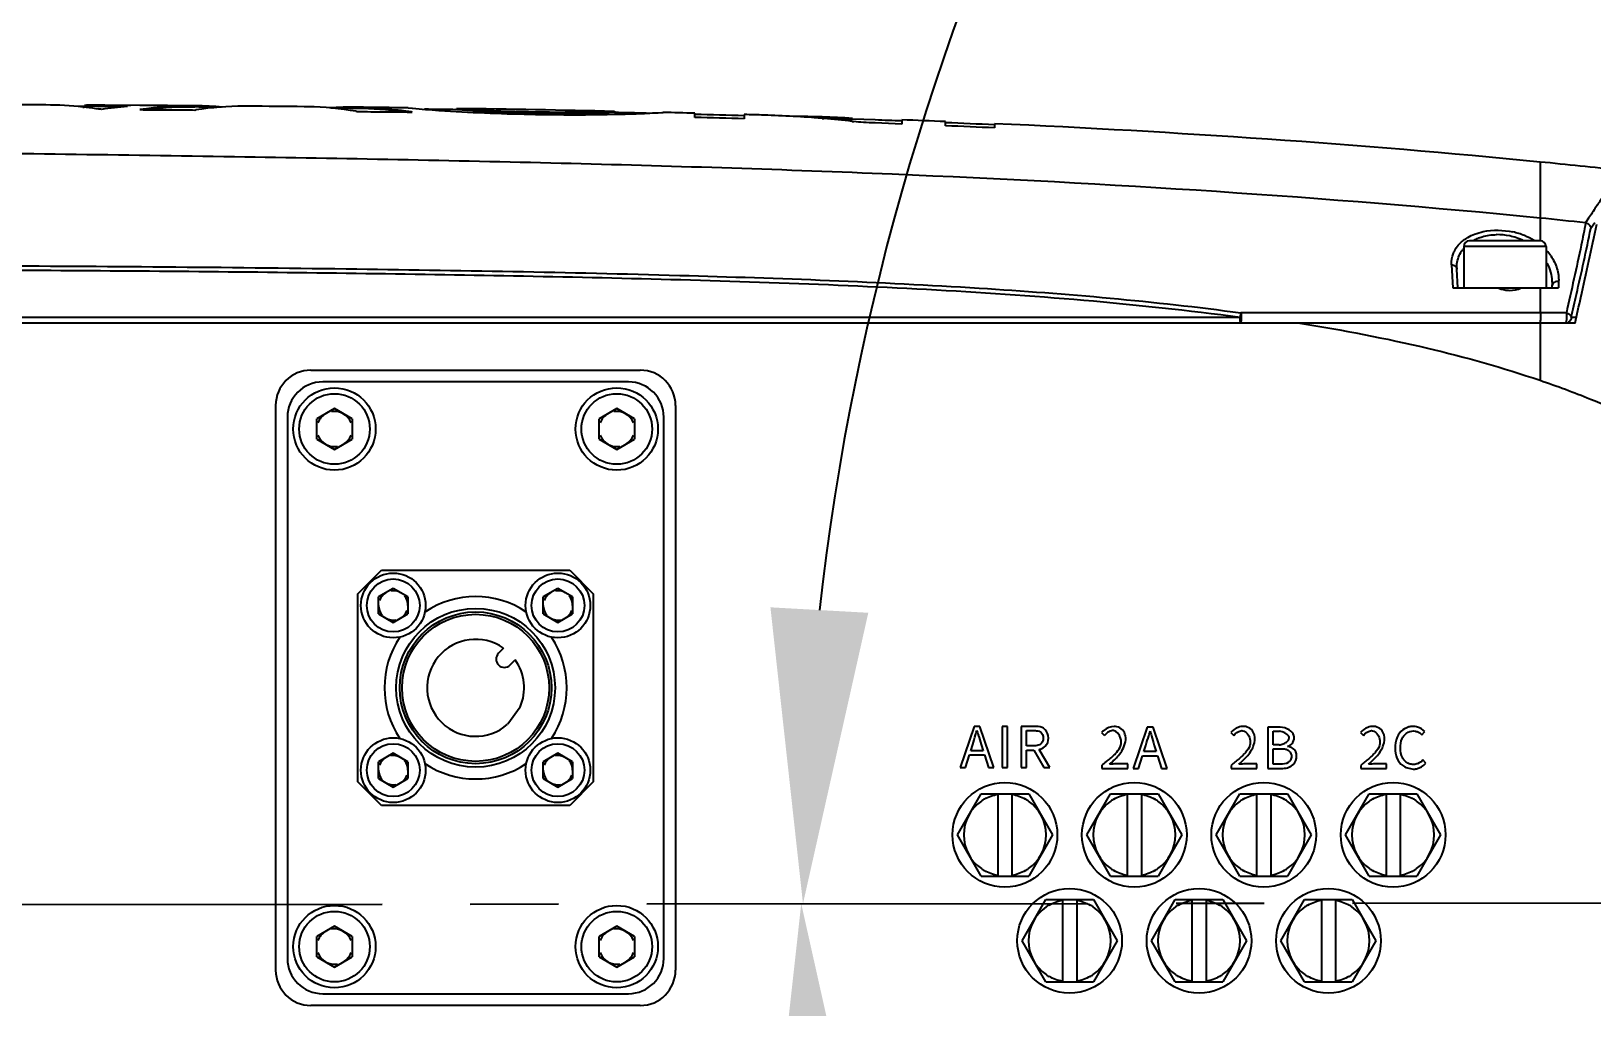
# Model space of a CAD drawing. Header units: millimetres. Extents: x 5828 to 6704, y 123 to 421.
# Drawn here: x 6565.65 to 6572.29, y 235.74 to 239.89 of the extents above; entities that cross this region are included whole.
import ezdxf

# ---------------------------------------------------------------- set-up
doc = ezdxf.new("R2010")
doc.units = ezdxf.units.MM
doc.linetypes.add('CENTER', pattern=[0.6, 0.375, -0.075, 0.075, -0.075])
for name, color, linetype in [('中心线', 7, 'Continuous'), ('外形图', 7, 'Continuous'), ('尺寸标注', 7, 'Continuous'), ('运动范围', 7, 'Continuous')]:
    doc.layers.add(name, color=color, linetype=linetype)
doc.styles.add('微软雅黑', font='msyh.ttc', dxfattribs={"height": 1.5})
doc.dimstyles.new('尺寸标注_1_20比例', dxfattribs={"dimtxt": 1.5, "dimasz": 1.25, "dimexe": 0.5, "dimexo": 0.4, "dimgap": 0.5, "dimtad": 1, "dimdec": 1, "dimlfac": 20, "dimdsep": 46, "dimtxsty": '微软雅黑', "dimcen": 0.09, "dimadec": 0, "dimazin": 0, "dimtp": 0.01, "dimtm": 0.01, "dimtfac": 1, "dimtdec": 1, "dimtofl": 0, "dimtmove": 0, "dimatfit": 3, "dimfxl": 1, "dimtolj": 1, "dimarcsym": 0})

# ---------------------------------------------------------------- blocks, each defined once
blk = doc.blocks.new('*D1116')
at = {"layer": 'Defpoints', "color": 0}
for p in [(6584.311, 246.3126), (6624.6766, 244.0809), (6580.2667, 236.2503), (6631.9232, 236.2503), (6532.269, 236.1435)]:
    blk.add_point(p, dxfattribs=at)
at = {"layer": '尺寸标注', "color": 0, "lineweight": -2}
blk.add_arc((6579.9508, 236.1946), 11.0175, 16.50404, 173.55736, dxfattribs=at)
at = {"layer": '尺寸标注', "color": 0}
for points in [[(6590.3116, 239.2767), (6590.7172, 239.3722), (6590.8009, 238.1077)], [(6568.7949, 237.4424), (6569.2109, 237.4192), (6568.9333, 236.1828)]]:
    blk.add_solid(points, dxfattribs=at)
at = {"layer": '尺寸标注', "color": 0, "insert": (6578.8726, 248.4438), "char_height": 1.5, "attachment_point": 5, "rotation": 5.0307, "style": '微软雅黑'}
blk.add_mtext('\\A1;-\\A1;170%%d', dxfattribs=at)
blk = doc.blocks.new('*D1117')
at = {"layer": 'Defpoints', "color": 0}
for p in [(6580.2667, 236.2503), (6631.9232, 236.2503), (6532.269, 236.1435), (6624.6766, 228.4196), (6574.1823, 226.4549)]:
    blk.add_point(p, dxfattribs=at)
at = {"layer": '尺寸标注', "color": 0, "lineweight": -2}
blk.add_arc((6580.5787, 236.1952), 11.6528, 186.21047, 343.85092, dxfattribs=at)
at = {"layer": '尺寸标注', "color": 0}
for points in [[(6569.2023, 234.946), (6568.7862, 234.9232), (6568.9259, 236.1828)], [(6591.9747, 232.907), (6591.5688, 233.0013), (6592.0545, 234.1718)]]:
    blk.add_solid(points, dxfattribs=at)
at = {"layer": '尺寸标注', "color": 0, "insert": (6579.6801, 225.8605), "char_height": 1.5, "attachment_point": 5, "rotation": 355.0307, "style": '微软雅黑'}
blk.add_mtext('\\A1;+\\A1;170%%d', dxfattribs=at)

msp = doc.modelspace()

# ---------------------------------------------------------------- linework, layer by layer
at = {"layer": '中心线', "linetype": 'CENTER', "ltscale": 5}
msp.add_line((6532.269, 236.1435), (6631.9232, 236.2503), dxfattribs=at)
at = {"layer": '外形图', "color": 7, "linetype": 'Continuous'}
for p, q in [((6565.9382, 239.5714), (6565.8337, 239.572)), ((6565.8726, 239.5688), (6565.8785, 239.5682)), ((6565.8726, 239.5688), (6565.8785, 239.5681)), ((6565.8795, 239.5706), (6565.8795, 239.5756)), ((6566.1142, 239.5754), (6565.9515, 239.5764)), ((6566.0304, 239.5681), (6566.0203, 239.5687)), ((6566.0304, 239.568), (6566.0203, 239.5687)), ((6566.0761, 239.5757), (6566.0615, 239.5757)), ((6566.3508, 239.5739), (6566.3483, 239.5739)), ((6566.3508, 239.5739), (6566.3483, 239.5739)), ((6566.3508, 239.5689), (6566.3484, 239.5689)), ((6566.3508, 239.5689), (6566.3484, 239.5689)), ((6566.3487, 239.5561), (6566.3523, 239.5566)), ((6566.3487, 239.5561), (6566.3523, 239.5565)), ((6567.0343, 239.5506), (6567.0382, 239.55)), ((6567.0343, 239.5505), (6567.0382, 239.55)), ((6567.0388, 239.5678), (6567.0361, 239.5678)), ((6567.0388, 239.5677), (6567.0361, 239.5678)), ((6567.0387, 239.5628), (6567.0361, 239.5628)), ((6567.0387, 239.5627), (6567.0361, 239.5628)), ((6567.255, 239.5652), (6567.2717, 239.5636)), ((6567.2551, 239.5652), (6567.255, 239.5652)), ((6567.2551, 239.5652), (6567.2551, 239.5652)), ((6567.2717, 239.5636), (6567.2733, 239.5635)), ((6567.4615, 239.5574), (6567.4615, 239.5624)), ((6567.4615, 239.5624), (6567.4616, 239.5624)), ((6567.4716, 239.5617), (6567.4615, 239.5624)), ((6567.4716, 239.5567), (6567.4615, 239.5574)), ((6567.5614, 239.5513), (6567.5614, 239.5563)), ((6567.796, 239.5438), (6567.796, 239.5488)), ((6568.033, 239.543), (6568.033, 239.548)), ((6568.1321, 239.5505), (6568.1322, 239.5504)), ((6568.1322, 239.5454), (6568.1322, 239.5504)), ((6568.3176, 239.5447), (6568.3383, 239.5458)), ((6568.3327, 239.5455), (6568.3383, 239.5458)), ((6568.3384, 239.5458), (6568.3384, 239.5458)), ((6568.4739, 239.5245), (6568.4739, 239.5424)), ((6568.6836, 239.5368), (6568.6836, 239.5189)), ((6569.0151, 239.5203), (6569.0222, 239.5197)), ((6569.0151, 239.5202), (6569.0222, 239.5197)), ((6569.1427, 239.5078), (6569.149, 239.507)), ((6569.1427, 239.5077), (6569.149, 239.507)), ((6569.1436, 239.5155), (6569.1436, 239.5205)), ((6569.2399, 239.5137), (6569.1436, 239.5171)), ((6569.3533, 239.4966), (6569.2394, 239.5009)), ((6569.3533, 239.5144), (6569.3533, 239.4966)), ((6569.5395, 239.4891), (6569.5395, 239.5069)), ((6569.7476, 239.4979), (6569.7476, 239.48)), ((6572.0667, 239.3351), (6572.0667, 239.0968)), ((6572.0667, 239.0968), (6572.0667, 239.0213)), ((6572.2728, 239.0957), (6572.2601, 239.076)), ((6572.2822, 239.0532), (6572.2987, 239.0781)), ((6572.0667, 239.0213), (6572.0667, 239.0003)), ((6571.7417, 238.9753), (6571.7417, 238.8003)), ((6572.0917, 238.9753), (6571.7417, 238.9753)), ((6572.0667, 239.0003), (6571.7667, 239.0003)), ((6572.0917, 238.9753), (6572.0917, 238.8003)), ((6571.6904, 238.8983), (6571.6959, 238.8001)), ((6571.7167, 238.8003), (6571.7125, 238.8795)), ((6572.1171, 238.8092), (6572.1167, 238.8003)), ((6572.1454, 238.8269), (6572.1441, 238.8003)), ((6571.6959, 238.8003), (6572.1441, 238.8003)), ((6572.0667, 238.8004), (6572.0667, 238.6937)), ((6557.0669, 238.6763), (6570.7922, 238.6763)), ((6572.0667, 238.6937), (6570.7948, 238.6943)), ((6572.1988, 238.6753), (6572.2207, 238.6753)), ((6572.215, 238.6503), (6557.0658, 238.6503)), ((6572.0667, 238.6503), (6572.0667, 238.4073)), ((6566.8417, 238.4503), (6568.2417, 238.4503)), ((6568.1917, 238.4003), (6566.8917, 238.4003)), ((6566.6917, 238.3003), (6566.6917, 235.9003)), ((6566.9417, 238.2869), (6566.8667, 238.2436)), ((6567.0167, 238.2436), (6566.9417, 238.2869)), ((6568.1417, 238.2869), (6568.0667, 238.2436)), ((6568.2167, 238.2436), (6568.1417, 238.2869)), ((6568.3917, 238.3003), (6568.3917, 235.9003)), ((6566.7417, 238.2503), (6566.7417, 235.9503)), ((6566.8667, 238.157), (6566.8667, 238.2436)), ((6567.0167, 238.2436), (6567.0167, 238.157)), ((6568.0667, 238.157), (6568.0667, 238.2436)), ((6568.2167, 238.2436), (6568.2167, 238.157)), ((6568.3417, 235.9503), (6568.3417, 238.2503)), ((6566.8667, 238.157), (6566.9417, 238.1137)), ((6566.9417, 238.1137), (6567.0167, 238.157)), ((6568.0667, 238.157), (6568.1417, 238.1137)), ((6568.1417, 238.1137), (6568.2167, 238.157)), ((6567.0417, 237.5003), (6567.1417, 237.6003)), ((6567.1417, 237.6003), (6567.9417, 237.6003)), ((6567.9417, 237.6003), (6568.0417, 237.5003)), ((6567.0417, 236.7003), (6567.0417, 237.5003)), ((6567.1917, 237.5224), (6567.1292, 237.4864)), ((6567.1292, 237.4142), (6567.1292, 237.4864)), ((6567.2542, 237.4864), (6567.1917, 237.5224)), ((6567.2542, 237.4864), (6567.2542, 237.4142)), ((6567.8917, 237.5224), (6567.8292, 237.4864)), ((6567.8292, 237.4142), (6567.8292, 237.4864)), ((6567.9542, 237.4864), (6567.8917, 237.5224)), ((6567.9542, 237.4864), (6567.9542, 237.4142)), ((6568.0417, 237.5003), (6568.0417, 236.7003)), ((6567.1292, 237.4142), (6567.1917, 237.3781)), ((6567.1917, 237.3781), (6567.2542, 237.4142)), ((6567.8292, 237.4142), (6567.8917, 237.3781)), ((6567.8917, 237.3781), (6567.9542, 237.4142)), ((6567.6607, 237.2687), (6567.6389, 237.247)), ((6567.6884, 237.1975), (6567.7101, 237.2192)), ((6567.731, 237.0185), (6567.678, 236.9455)), ((6569.6608, 236.9365), (6569.6013, 236.7615)), ((6569.6854, 236.9365), (6569.6608, 236.9365)), ((6569.7448, 236.7615), (6569.6854, 236.9365)), ((6569.7801, 236.9365), (6569.7801, 236.7615)), ((6569.8023, 236.9365), (6569.7801, 236.9365)), ((6569.8023, 236.7615), (6569.8023, 236.9365)), ((6569.8608, 236.9365), (6569.8608, 236.7615)), ((6569.9157, 236.9365), (6569.8608, 236.9365)), ((6569.883, 236.8537), (6569.883, 236.9186)), ((6569.883, 236.9186), (6569.9123, 236.9186)), ((6570.2028, 236.9105), (6570.2154, 236.8981)), ((6570.2229, 236.9058), (6570.2154, 236.8981)), ((6570.3966, 236.9329), (6570.3371, 236.7579)), ((6570.4212, 236.9329), (6570.3966, 236.9329)), ((6570.4806, 236.7579), (6570.4212, 236.9329)), ((6570.7518, 236.9105), (6570.7645, 236.8981)), ((6570.9093, 236.9329), (6570.9093, 236.7579)), ((6570.9614, 236.9329), (6570.9093, 236.9329)), ((6570.9315, 236.8584), (6570.9315, 236.9155)), ((6570.9315, 236.9155), (6570.9585, 236.9155)), ((6571.303, 236.9105), (6571.3156, 236.8981)), ((6571.5641, 236.9002), (6571.5761, 236.9146)), ((6567.1917, 236.8224), (6567.1292, 236.7864)), ((6567.2542, 236.7864), (6567.1917, 236.8224)), ((6567.8917, 236.8224), (6567.8292, 236.7864)), ((6567.9542, 236.7864), (6567.8917, 236.8224)), ((6569.6462, 236.8327), (6569.6548, 236.8594)), ((6569.6992, 236.8327), (6569.6462, 236.8327)), ((6569.6909, 236.8594), (6569.6992, 236.8327)), ((6569.9123, 236.8537), (6569.883, 236.8537)), ((6569.883, 236.7615), (6569.883, 236.8358)), ((6569.883, 236.8358), (6569.9145, 236.8358)), ((6569.9145, 236.8358), (6569.957, 236.7615)), ((6569.982, 236.7615), (6569.9372, 236.8382)), ((6570.382, 236.8291), (6570.3906, 236.8558)), ((6570.435, 236.8291), (6570.382, 236.8291)), ((6570.4267, 236.8558), (6570.435, 236.8291)), ((6570.9576, 236.8584), (6570.9315, 236.8584)), ((6570.9315, 236.7756), (6570.9315, 236.8415)), ((6570.9315, 236.8415), (6570.9621, 236.8415)), ((6567.1292, 236.7142), (6567.1292, 236.7864)), ((6567.2542, 236.7864), (6567.2542, 236.7142)), ((6567.8292, 236.7142), (6567.8292, 236.7864)), ((6567.9542, 236.7864), (6567.9542, 236.7142)), ((6569.6013, 236.7615), (6569.6238, 236.7615)), ((6569.6238, 236.7615), (6569.6407, 236.815)), ((6569.6407, 236.815), (6569.7047, 236.815)), ((6569.7047, 236.815), (6569.7214, 236.7615)), ((6569.7214, 236.7615), (6569.7448, 236.7615)), ((6569.7801, 236.7615), (6569.8023, 236.7615)), ((6569.8608, 236.7615), (6569.883, 236.7615)), ((6569.957, 236.7615), (6569.982, 236.7615)), ((6570.2037, 236.7708), (6570.2037, 236.7579)), ((6570.2037, 236.7579), (6570.3138, 236.7579)), ((6570.3138, 236.7768), (6570.2653, 236.7768)), ((6570.3138, 236.7579), (6570.3138, 236.7768)), ((6570.3371, 236.7579), (6570.3596, 236.7579)), ((6570.3596, 236.7579), (6570.3765, 236.8114)), ((6570.3765, 236.8114), (6570.4405, 236.8114)), ((6570.4405, 236.8114), (6570.4572, 236.7579)), ((6570.4572, 236.7579), (6570.4806, 236.7579)), ((6570.7528, 236.7708), (6570.7528, 236.7579)), ((6570.7528, 236.7579), (6570.8628, 236.7579)), ((6570.8628, 236.7768), (6570.8144, 236.7768)), ((6570.8628, 236.7579), (6570.8628, 236.7768)), ((6570.9093, 236.7579), (6570.9652, 236.7579)), ((6570.9621, 236.7756), (6570.9315, 236.7756)), ((6571.3039, 236.7708), (6571.3039, 236.7579)), ((6571.3039, 236.7579), (6571.414, 236.7579)), ((6571.414, 236.7768), (6571.3655, 236.7768)), ((6571.414, 236.7579), (6571.414, 236.7768)), ((6571.4966, 236.7615), (6571.5266, 236.7548)), ((6571.5804, 236.7799), (6571.5682, 236.7937)), ((6567.1417, 236.6003), (6567.0417, 236.7003)), ((6567.1292, 236.7142), (6567.1917, 236.6781)), ((6567.1917, 236.6781), (6567.2542, 236.7142)), ((6567.8292, 236.7142), (6567.8917, 236.6781)), ((6567.8917, 236.6781), (6567.9542, 236.7142)), ((6568.0417, 236.7003), (6567.9417, 236.6003)), ((6569.5896, 236.4753), (6569.6906, 236.6503)), ((6569.6906, 236.6503), (6569.8927, 236.6503)), ((6569.7617, 236.6477), (6569.7617, 236.3029)), ((6569.8217, 236.649), (6569.8217, 236.3016)), ((6569.8927, 236.6503), (6569.9937, 236.4753)), ((6570.1396, 236.4753), (6570.2406, 236.6503)), ((6570.2406, 236.6503), (6570.4427, 236.6503)), ((6570.3117, 236.6477), (6570.3117, 236.3029)), ((6570.3717, 236.649), (6570.3717, 236.3016)), ((6570.4427, 236.6503), (6570.5437, 236.4753)), ((6570.6896, 236.4753), (6570.7906, 236.6503)), ((6570.7906, 236.6503), (6570.9927, 236.6503)), ((6570.8617, 236.6477), (6570.8617, 236.3029)), ((6570.9217, 236.649), (6570.9217, 236.3016)), ((6570.9927, 236.6503), (6571.0937, 236.4753)), ((6571.2396, 236.4753), (6571.3406, 236.6503)), ((6571.3406, 236.6503), (6571.5427, 236.6503)), ((6571.4117, 236.6477), (6571.4117, 236.3029)), ((6571.4717, 236.649), (6571.4717, 236.3016)), ((6571.5427, 236.6503), (6571.6437, 236.4753)), ((6567.9417, 236.6003), (6567.1417, 236.6003)), ((6569.6906, 236.3003), (6569.5896, 236.4753)), ((6569.9937, 236.4753), (6569.8927, 236.3003)), ((6570.2406, 236.3003), (6570.1396, 236.4753)), ((6570.5437, 236.4753), (6570.4427, 236.3003)), ((6570.7906, 236.3003), (6570.6896, 236.4753)), ((6571.0937, 236.4753), (6570.9927, 236.3003)), ((6571.3406, 236.3003), (6571.2396, 236.4753)), ((6571.6437, 236.4753), (6571.5427, 236.3003)), ((6569.6906, 236.3003), (6569.8927, 236.3003)), ((6570.2406, 236.3003), (6570.4427, 236.3003)), ((6570.7906, 236.3003), (6570.9927, 236.3003)), ((6571.3406, 236.3003), (6571.5427, 236.3003)), ((6569.8646, 236.0253), (6569.9656, 236.2003)), ((6569.9656, 236.2003), (6570.1677, 236.2003)), ((6570.0367, 236.1977), (6570.0367, 235.8529)), ((6570.0967, 236.199), (6570.0967, 235.8516)), ((6570.1677, 236.2003), (6570.2687, 236.0253)), ((6570.4146, 236.0253), (6570.5156, 236.2003)), ((6570.5156, 236.2003), (6570.7177, 236.2003)), ((6570.5867, 236.1977), (6570.5867, 235.8529)), ((6570.6467, 236.199), (6570.6467, 235.8516)), ((6570.7177, 236.2003), (6570.8187, 236.0253)), ((6570.9646, 236.0253), (6571.0656, 236.2003)), ((6571.0656, 236.2003), (6571.2677, 236.2003)), ((6571.1367, 236.1977), (6571.1367, 235.8529)), ((6571.1967, 236.199), (6571.1967, 235.8516)), ((6571.2677, 236.2003), (6571.3687, 236.0253)), ((6566.9417, 236.0869), (6566.8667, 236.0436)), ((6566.8667, 235.957), (6566.8667, 236.0436)), ((6567.0167, 236.0436), (6566.9417, 236.0869)), ((6567.0167, 236.0436), (6567.0167, 235.957)), ((6568.1417, 236.0869), (6568.0667, 236.0436)), ((6568.0667, 235.957), (6568.0667, 236.0436)), ((6568.2167, 236.0436), (6568.1417, 236.0869)), ((6568.2167, 236.0436), (6568.2167, 235.957)), ((6569.9656, 235.8503), (6569.8646, 236.0253)), ((6570.2687, 236.0253), (6570.1677, 235.8503)), ((6570.5156, 235.8503), (6570.4146, 236.0253)), ((6570.8187, 236.0253), (6570.7177, 235.8503)), ((6571.0656, 235.8503), (6570.9646, 236.0253)), ((6571.3687, 236.0253), (6571.2677, 235.8503)), ((6566.8667, 235.957), (6566.9417, 235.9137)), ((6566.9417, 235.9137), (6567.0167, 235.957)), ((6568.0667, 235.957), (6568.1417, 235.9137)), ((6568.1417, 235.9137), (6568.2167, 235.957)), ((6569.9656, 235.8503), (6570.1677, 235.8503)), ((6570.5156, 235.8503), (6570.7177, 235.8503)), ((6571.0656, 235.8503), (6571.2677, 235.8503)), ((6566.8917, 235.8003), (6568.1917, 235.8003)), ((6568.2417, 235.7503), (6566.8417, 235.7503))]:
    msp.add_line(p, q, dxfattribs=at)
for centre, radius in [((6566.9417, 238.2003), 0.175), ((6566.9417, 238.2003), 0.15), ((6568.1417, 238.2003), 0.175), ((6568.1417, 238.2003), 0.15), ((6567.1917, 237.4503), 0.1375), ((6567.1917, 237.4503), 0.1125), ((6567.8917, 237.4503), 0.1375), ((6567.8917, 237.4503), 0.1125), ((6567.5417, 237.1003), 0.3375), ((6567.5417, 237.1003), 0.3225), ((6567.5417, 237.1003), 0.3125), ((6567.1917, 236.7503), 0.1375), ((6567.8917, 236.7503), 0.1375), ((6567.1917, 236.7503), 0.1125), ((6567.8917, 236.7503), 0.1125), ((6569.7917, 236.4753), 0.2225), ((6570.3417, 236.4753), 0.2225), ((6570.8917, 236.4753), 0.2225), ((6571.4417, 236.4753), 0.2225), ((6570.0667, 236.0253), 0.2225), ((6570.6167, 236.0253), 0.2225), ((6571.1667, 236.0253), 0.2225), ((6566.9417, 236.0003), 0.175), ((6568.1417, 236.0003), 0.175), ((6566.9417, 236.0003), 0.15), ((6568.1417, 236.0003), 0.15)]:
    msp.add_circle(centre, radius, dxfattribs=at)
for centre, radius, start, end in [((6565.7076, 238.007), 1.5705, 83.96854, 89.73862), ((6565.7051, 237.9837), 1.5939, 81.64575, 83.75704), ((6565.7034, 237.9718), 1.606, 81.11766, 81.64753), ((6565.9303, 238.0976), 1.4789, 89.16938, 89.69603), ((6565.9303, 238.0935), 1.4779, 89.17275, 89.69603), ((6566.1801, 237.988), 1.5871, 94.2874, 98.28378), ((6565.9303, 238.0925), 1.4789, 88.10313, 89.17265), ((6565.9301, 238.0914), 1.4851, 84.92743, 89.16528), ((6565.9302, 238.0893), 1.4821, 86.51251, 88.10275), ((6566.3405, 237.998), 1.576, 89.71363, 98.25918), ((6566.3402, 237.9986), 1.5703, 89.7004, 96.85399), ((6566.3398, 238.0086), 1.5653, 85.36297, 89.59721), ((6566.5636, 238.1382), 1.4341, 90.26998, 98.47152), ((6566.5629, 238.1539), 1.4183, 89.53568, 90.24504), ((6566.799, 238.1539), 1.4162, 88.73116, 89.45426), ((6566.7978, 238.1334), 1.4369, 80.52605, 88.70088), ((6567.0189, 238.0115), 1.5565, 89.36879, 93.62368), ((6565.5539, 105.9634), 133.6077, 89.364372, 89.411603), ((6567.0183, 237.996), 1.5669, 82.19274, 89.2542), ((6567.018, 237.9968), 1.5711, 81.39818, 89.24112), ((6567.0141, 237.9689), 1.5994, 80.69436, 81.40935), ((6567.8459, 246.096), 6.5575, 264.99049, 265.96869), ((6566.1511, 147.8668), 91.7, 89.181193, 89.26702), ((6566.1511, 147.8671), 91.6998, 89.181124, 89.267021), ((6567.9585, 247.586), 8.0518, 265.91501, 266.0975), ((6567.916, 247.4491), 7.9123, 266.33734, 269.13169), ((6566.065, 142.4293), 97.1431, 88.780765, 89.176297), ((6567.9073, 246.6829), 7.135, 267.2213, 269.10649), ((6567.9086, 246.7053), 7.1623, 267.22159, 269.09959), ((6567.9388, 246.5128), 6.9654, 268.82591, 270.77535), ((6567.9401, 246.5341), 6.9918, 268.81918, 270.76127), ((6567.9907, 245.8593), 6.3231, 271.2793, 272.1177), ((6566.1511, 147.8668), 91.7, 88.677395, 88.762124), ((6566.1511, 147.8671), 91.6998, 88.676923, 88.76216), ((6567.9958, 245.687), 6.1507, 272.12966, 272.99915), ((6566.6562, 168.3687), 71.1919, 88.368144, 88.536918), ((6566.5607, 164.8692), 74.6798, 88.371068, 88.531959), ((6568.6323, 234.9634), 4.5729, 85.19836, 88.30228), ((6568.8627, 234.9407), 4.5883, 88.09577, 89.62119), ((6566.6562, 168.3687), 71.1919, 88.101125, 88.129327), ((6568.8626, 234.9383), 4.5908, 86.49038, 88.09532), ((6568.8627, 234.936), 4.588, 86.48923, 88.09513), ((6568.6313, 234.9514), 4.585, 83.5959, 85.10974), ((6567.0651, 180.219), 59.3395, 87.610168, 87.790109), ((6567.1771, 182.8976), 56.6537, 87.39943, 87.61014), ((6567.1772, 182.8999), 56.6385, 87.39889, 87.60965), ((6568.631, 204.5349), 34.9694, 83.80103, 84.36176), ((6571.017, 228.407), 10.7412, 83.35429, 84.39182), ((6571.8703, 238.8463), 0.178, 112.60174, 119.96782), ((6571.885, 238.7784), 0.2481, 77.69159, 90.72763), ((6571.8844, 238.7752), 0.2514, 71.01741, 77.72164), ((6571.8843, 238.7406), 0.3046, 67.69652, 77.33772), ((6571.8853, 238.7778), 0.2486, 63.52785, 71.02704), ((6571.892, 238.7594), 0.2842, 58.33929, 67.69076), ((6571.8418, 238.8835), 0.1308, 140.31498, 143.28173), ((6571.7667, 238.9753), 0.025, 90, 180), ((6572.0667, 238.9753), 0.025, 0, 90), ((6571.9329, 238.8103), 0.2186, 35.01869, 42.48576), ((6572.1321, 238.8084), 0.015, 168.87252, 176.97469), ((6572.0795, 238.6753), 0.1006, 354.79834, 5.52295), ((6566.8417, 238.3003), 0.15, 90, 180), ((6568.2417, 238.3003), 0.15, 0, 90), ((6566.8917, 238.2503), 0.15, 90, 180), ((6568.1917, 238.2503), 0.15, 0, 90), ((6566.9417, 238.2003), 0.075, 120, 160.00237), ((6566.9417, 238.2003), 0.075, 19.99763, 100.00237), ((6568.1417, 238.2003), 0.075, 120, 160.00237), ((6568.1417, 238.2003), 0.075, 19.99763, 100.00237), ((6566.9417, 238.2003), 0.075, 199.99763, 280.00237), ((6566.9417, 238.2003), 0.075, 300, 340.00237), ((6568.1417, 238.2003), 0.075, 199.99763, 280.00237), ((6568.1417, 238.2003), 0.075, 300, 340.00237), ((6567.1917, 237.4503), 0.0625, 120, 160.00237), ((6567.1917, 237.4503), 0.0625, 60, 100.00237), ((6567.1917, 237.4503), 0.0625, 0, 40.00237), ((6567.5417, 237.1003), 0.3875, 56.23847, 123.76319), ((6567.8917, 237.4503), 0.0625, 120, 160.00237), ((6567.8917, 237.4503), 0.0625, 60, 100.00237), ((6567.8917, 237.4503), 0.0625, 0, 40.00237), ((6567.1917, 237.4503), 0.0625, 180, 220.00237), ((6567.1917, 237.4503), 0.0625, 300, 340.00237), ((6567.8917, 237.4503), 0.0625, 180, 220.00237), ((6567.8917, 237.4503), 0.0625, 300, 340.00237), ((6567.1917, 237.4503), 0.0625, 240, 280.00237), ((6567.8917, 237.4503), 0.0625, 240, 280.00237), ((6567.5417, 237.1003), 0.3875, 146.23618, 213.76125), ((6567.5417, 237.1003), 0.2062, 54.7702, 311.35825), ((6567.5417, 237.1003), 0.3875, 326.24013, 33.76125), ((6567.6637, 237.2222), 0.035, 135, 315), ((6567.5417, 237.1003), 0.2062, 336.64174, 35.2298), ((6568.6434, 237.1945), 1.0652, 343.96283, 345.08561), ((6572.8985, 237.8284), 3.3511, 195.72088, 196.08814), ((6570.2638, 236.854), 0.0831, 128.94219, 137.21772), ((6569.383, 237.1898), 1.0612, 343.96605, 345.09304), ((6573.5937, 237.8129), 3.3089, 195.71306, 196.08503), ((6569.923, 236.8969), 0.0604, 283.54896, 295.66098), ((6570.9852, 236.7967), 0.0554, 69.82692, 81.9643), ((6567.1917, 236.7503), 0.0625, 120, 160.00237), ((6567.1917, 236.7503), 0.0625, 60, 100.00237), ((6567.1917, 236.7503), 0.0625, 0, 40.00237), ((6567.5417, 237.1003), 0.3875, 236.23851, 303.76144), ((6567.8917, 236.7503), 0.0625, 120, 160.00237), ((6567.8917, 236.7503), 0.0625, 60, 100.00237), ((6567.8917, 236.7503), 0.0625, 0, 40.00237), ((6567.1917, 236.7503), 0.0625, 180, 220.00237), ((6567.1917, 236.7503), 0.0625, 240, 280.00237), ((6567.1917, 236.7503), 0.0625, 300, 340.00237), ((6567.8917, 236.7503), 0.0625, 180, 220.00237), ((6567.8917, 236.7503), 0.0625, 240, 280.00237), ((6567.8917, 236.7503), 0.0625, 300, 340.00237), ((6569.7917, 236.4753), 0.175, 124.86379, 235.13621), ((6569.7918, 236.475), 0.1753, 119.90313, 124.86685), ((6569.7915, 236.475), 0.1753, 55.13315, 60.09687), ((6569.7917, 236.4753), 0.175, 304.86379, 55.13621), ((6570.3417, 236.4753), 0.175, 124.86379, 235.13621), ((6570.3418, 236.475), 0.1753, 119.90313, 124.86685), ((6570.3415, 236.475), 0.1753, 55.13315, 60.09687), ((6570.3417, 236.4753), 0.175, 304.86379, 55.13621), ((6570.8917, 236.4753), 0.175, 124.86379, 235.13621), ((6570.8918, 236.475), 0.1753, 119.90313, 124.86685), ((6570.8915, 236.475), 0.1753, 55.13315, 60.09687), ((6570.8917, 236.4753), 0.175, 304.86379, 55.13621), ((6571.4417, 236.4753), 0.175, 124.86379, 235.13621), ((6571.4418, 236.475), 0.1753, 119.90313, 124.86685), ((6571.4415, 236.475), 0.1753, 55.13315, 60.09687), ((6571.4417, 236.4753), 0.175, 304.86379, 55.13621), ((6569.7918, 236.4755), 0.1753, 235.13316, 240.09687), ((6569.7915, 236.4755), 0.1753, 299.90258, 304.86769), ((6570.3418, 236.4755), 0.1753, 235.13316, 240.09687), ((6570.3415, 236.4755), 0.1753, 299.90258, 304.86769), ((6570.8918, 236.4755), 0.1753, 235.13316, 240.09687), ((6570.8915, 236.4755), 0.1753, 299.90258, 304.86769), ((6571.4418, 236.4755), 0.1753, 235.13316, 240.09687), ((6571.4415, 236.4755), 0.1753, 299.90258, 304.86769), ((6570.0667, 236.0253), 0.175, 124.86379, 235.13621), ((6570.0668, 236.025), 0.1753, 119.90313, 124.86685), ((6570.0665, 236.025), 0.1753, 55.13315, 60.09687), ((6570.0667, 236.0253), 0.175, 304.86379, 55.13621), ((6570.6167, 236.0253), 0.175, 124.86379, 235.13621), ((6570.6168, 236.025), 0.1753, 119.90313, 124.86685), ((6570.6165, 236.025), 0.1753, 55.13315, 60.09687), ((6570.6167, 236.0253), 0.175, 304.86379, 55.13621), ((6571.1667, 236.0253), 0.175, 124.86379, 235.13621), ((6571.1668, 236.025), 0.1753, 119.90313, 124.86685), ((6571.1665, 236.025), 0.1753, 55.13315, 60.09687), ((6571.1667, 236.0253), 0.175, 304.86379, 55.13621), ((6566.9417, 236.0003), 0.075, 120, 160.00237), ((6566.9417, 236.0003), 0.075, 19.99763, 100.00237), ((6568.1417, 236.0003), 0.075, 120, 160.00237), ((6568.1417, 236.0003), 0.075, 19.99763, 100.00237), ((6566.9417, 236.0003), 0.075, 199.99763, 280.00237), ((6566.9417, 236.0003), 0.075, 300, 340.00237), ((6568.1417, 236.0003), 0.075, 199.99763, 280.00237), ((6568.1417, 236.0003), 0.075, 300, 340.00237), ((6566.8417, 235.9003), 0.15, 180, 270), ((6566.8917, 235.9503), 0.15, 180, 270), ((6568.1917, 235.9503), 0.15, 270, 0), ((6568.2417, 235.9003), 0.15, 270, 0), ((6570.0668, 236.0255), 0.1753, 235.13316, 240.09687), ((6570.0665, 236.0255), 0.1753, 299.90258, 304.86769), ((6570.6168, 236.0255), 0.1753, 235.13316, 240.09687), ((6570.6165, 236.0255), 0.1753, 299.90258, 304.86769), ((6571.1668, 236.0255), 0.1753, 235.13316, 240.09687), ((6571.1665, 236.0255), 0.1753, 299.90258, 304.86769)]:
    msp.add_arc(centre, radius, start, end, dxfattribs=at)
for points in [[(6565.7147, 239.5775), (6565.6068, 239.578), (6565.4988, 239.5784), (6565.3909, 239.5787)], [(6565.899, 239.5763), (6565.8925, 239.5762), (6565.886, 239.5758), (6565.8795, 239.5756)], [(6565.9186, 239.5763), (6565.9121, 239.5762), (6565.9055, 239.5764), (6565.899, 239.5763)], [(6565.9382, 239.5764), (6565.9316, 239.5765), (6565.9251, 239.5763), (6565.9186, 239.5763)], [(6566.3508, 239.5739), (6566.2719, 239.5745), (6566.193, 239.575), (6566.1142, 239.5754)], [(6566.4609, 239.5681), (6566.4242, 239.5684), (6566.3875, 239.5686), (6566.3508, 239.5689)], [(6566.8125, 239.5701), (6566.7331, 239.5709), (6566.6538, 239.5716), (6566.5744, 239.5722)], [(6567.2551, 239.5652), (6567.1828, 239.5661), (6567.1106, 239.567), (6567.0384, 239.5678)], [(6568.4739, 239.5424), (6568.4288, 239.5436), (6568.3836, 239.5447), (6568.3384, 239.5458)], [(6568.7678, 239.5343), (6568.7397, 239.5351), (6568.7117, 239.536), (6568.6836, 239.5368)], [(6569.3533, 239.5094), (6569.3155, 239.5109), (6569.2777, 239.5123), (6569.2399, 239.5137)], [(6572.0667, 239.3351), (6571.2955, 239.4113), (6570.5218, 239.4627), (6569.7476, 239.4979)], [(6571.7228, 238.9376), (6571.7266, 238.9461), (6571.7314, 238.9542), (6571.737, 238.9617)], [(6571.7125, 238.8795), (6571.7115, 238.8991), (6571.7149, 238.9196), (6571.7228, 238.9376)], [(6571.8864, 238.8003), (6571.8961, 238.7963), (6571.9063, 238.7933), (6571.9167, 238.7916)], [(6570.7922, 238.6669), (6570.7923, 238.67), (6570.7922, 238.6732), (6570.7922, 238.6763)], [(6572.1783, 238.6936), (6572.1411, 238.6938), (6572.1039, 238.6937), (6572.0667, 238.6938)], [(6572.1988, 238.6753), (6572.1988, 238.6708), (6572.1976, 238.6662), (6572.1953, 238.6624)], [(6572.1953, 238.6624), (6572.1926, 238.6578), (6572.1881, 238.6539), (6572.1831, 238.6519)], [(6569.6548, 236.8594), (6569.6591, 236.873), (6569.6632, 236.8866), (6569.6671, 236.9003)], [(6569.6786, 236.8997), (6569.6825, 236.8862), (6569.6865, 236.8728), (6569.6909, 236.8594)], [(6569.9123, 236.9186), (6569.9185, 236.9186), (6569.9251, 236.9186), (6569.9312, 236.9174)], [(6569.9502, 236.9313), (6569.9398, 236.9359), (6569.9272, 236.9365), (6569.9157, 236.9365)], [(6570.2564, 236.9362), (6570.2403, 236.936), (6570.2242, 236.9289), (6570.2115, 236.9187)], [(6570.2453, 236.9179), (6570.2374, 236.9164), (6570.2295, 236.9116), (6570.2229, 236.9058)], [(6570.3906, 236.8558), (6570.3949, 236.8694), (6570.399, 236.883), (6570.4029, 236.8967)], [(6570.4144, 236.8961), (6570.4183, 236.8826), (6570.4223, 236.8692), (6570.4267, 236.8558)], [(6570.7645, 236.8981), (6570.7717, 236.9068), (6570.7831, 236.9158), (6570.7942, 236.918)], [(6570.9979, 236.8942), (6570.9918, 236.9056), (6570.9724, 236.9155), (6570.9585, 236.9155)], [(6570.9994, 236.9213), (6570.9877, 236.9288), (6570.9746, 236.9329), (6570.9614, 236.9329)], [(6571.3156, 236.8981), (6571.3229, 236.9068), (6571.3343, 236.9158), (6571.3454, 236.918)], [(6571.5434, 236.9141), (6571.5513, 236.9112), (6571.5585, 236.9063), (6571.5641, 236.9002)], [(6569.9231, 236.8542), (6569.9195, 236.8538), (6569.9158, 236.8537), (6569.9123, 236.8537)], [(6570.8136, 236.8242), (6570.8097, 236.8198), (6570.8056, 236.8156), (6570.8013, 236.8116)], [(6570.9576, 236.8584), (6570.9628, 236.8584), (6570.9689, 236.8598), (6570.9747, 236.8621)], [(6570.9621, 236.8415), (6570.9679, 236.8415), (6570.9741, 236.8415), (6570.98, 236.8406)], [(6570.9747, 236.8621), (6570.9797, 236.8641), (6570.9845, 236.8668), (6570.9886, 236.8698)], [(6570.98, 236.8406), (6570.9854, 236.8399), (6570.9906, 236.8384), (6570.9951, 236.8354)], [(6570.9929, 236.8515), (6570.9954, 236.852), (6570.9978, 236.8528), (6571.0001, 236.854)], [(6570.9951, 236.8354), (6570.9996, 236.8325), (6571.0035, 236.8282), (6571.0062, 236.8233)], [(6571.3648, 236.8242), (6571.3609, 236.8198), (6571.3568, 236.8156), (6571.3525, 236.8116)], [(6570.2037, 236.7708), (6570.21, 236.7763), (6570.2164, 236.7815), (6570.2229, 236.7867)], [(6570.2367, 236.7751), (6570.2434, 236.7815), (6570.2502, 236.7878), (6570.2569, 236.7943)], [(6570.2653, 236.7768), (6570.2557, 236.7768), (6570.2462, 236.7759), (6570.2367, 236.7751)], [(6570.2569, 236.7943), (6570.2629, 236.8002), (6570.2688, 236.8063), (6570.2743, 236.8127)], [(6570.7706, 236.7856), (6570.7646, 236.7808), (6570.7586, 236.7759), (6570.7528, 236.7708)], [(6570.7869, 236.7989), (6570.7815, 236.7944), (6570.776, 236.79), (6570.7706, 236.7856)], [(6570.7857, 236.7751), (6570.793, 236.782), (6570.8004, 236.7888), (6570.8075, 236.7959)], [(6570.8144, 236.7768), (6570.8048, 236.7768), (6570.7952, 236.7759), (6570.7857, 236.7751)], [(6570.8013, 236.8116), (6570.7966, 236.8072), (6570.7918, 236.803), (6570.7869, 236.7989)], [(6570.8075, 236.7959), (6570.8131, 236.8014), (6570.8185, 236.807), (6570.8235, 236.813)], [(6570.9652, 236.7579), (6570.9701, 236.7579), (6570.9751, 236.7581), (6570.9801, 236.7586)], [(6570.9801, 236.7586), (6570.9886, 236.7595), (6570.997, 236.7615), (6571.0044, 236.7652)], [(6571.3217, 236.7856), (6571.3157, 236.7808), (6571.3098, 236.7759), (6571.3039, 236.7708)], [(6571.3381, 236.7989), (6571.3327, 236.7944), (6571.3272, 236.79), (6571.3217, 236.7856)], [(6571.3369, 236.7751), (6571.3442, 236.782), (6571.3516, 236.7888), (6571.3587, 236.7959)], [(6571.3655, 236.7768), (6571.356, 236.7768), (6571.3464, 236.7759), (6571.3369, 236.7751)], [(6571.3525, 236.8116), (6571.3478, 236.8072), (6571.343, 236.803), (6571.3381, 236.7989)], [(6571.3587, 236.7959), (6571.3643, 236.8014), (6571.3697, 236.807), (6571.3747, 236.813)], [(6571.5007, 236.7823), (6571.4938, 236.7867), (6571.488, 236.7928), (6571.4836, 236.7996)], [(6571.5682, 236.7937), (6571.5621, 236.7871), (6571.5544, 236.7814), (6571.5458, 236.7779)], [(6569.7045, 236.627), (6569.722, 236.6371), (6569.7417, 236.6444), (6569.7617, 236.6477)], [(6569.8217, 236.6477), (6569.8417, 236.6444), (6569.8613, 236.6371), (6569.8789, 236.627)], [(6570.2545, 236.627), (6570.272, 236.6371), (6570.2917, 236.6444), (6570.3117, 236.6477)], [(6570.3717, 236.6477), (6570.3917, 236.6444), (6570.4113, 236.6371), (6570.4289, 236.627)], [(6570.8045, 236.627), (6570.822, 236.6371), (6570.8417, 236.6444), (6570.8617, 236.6477)], [(6570.9217, 236.6477), (6570.9417, 236.6444), (6570.9613, 236.6371), (6570.9789, 236.627)], [(6571.3545, 236.627), (6571.372, 236.6371), (6571.3917, 236.6444), (6571.4117, 236.6477)], [(6571.4717, 236.6477), (6571.4917, 236.6444), (6571.5113, 236.6371), (6571.5289, 236.627)], [(6569.7617, 236.3029), (6569.7417, 236.3061), (6569.722, 236.3134), (6569.7045, 236.3235)], [(6569.8789, 236.3235), (6569.8613, 236.3134), (6569.8417, 236.3061), (6569.8217, 236.3029)], [(6570.3117, 236.3029), (6570.2917, 236.3061), (6570.272, 236.3134), (6570.2545, 236.3235)], [(6570.4289, 236.3235), (6570.4113, 236.3134), (6570.3917, 236.3061), (6570.3717, 236.3029)], [(6570.8617, 236.3029), (6570.8417, 236.3061), (6570.822, 236.3134), (6570.8045, 236.3235)], [(6570.9789, 236.3235), (6570.9613, 236.3134), (6570.9417, 236.3061), (6570.9217, 236.3029)], [(6571.4117, 236.3029), (6571.3917, 236.3061), (6571.372, 236.3134), (6571.3545, 236.3235)], [(6571.5289, 236.3235), (6571.5113, 236.3134), (6571.4917, 236.3061), (6571.4717, 236.3029)], [(6569.9795, 236.177), (6569.997, 236.1871), (6570.0167, 236.1944), (6570.0367, 236.1977)], [(6570.0967, 236.1977), (6570.1167, 236.1944), (6570.1363, 236.1871), (6570.1539, 236.177)], [(6570.5295, 236.177), (6570.547, 236.1871), (6570.5667, 236.1944), (6570.5867, 236.1977)], [(6570.6467, 236.1977), (6570.6667, 236.1944), (6570.6863, 236.1871), (6570.7039, 236.177)], [(6571.0795, 236.177), (6571.097, 236.1871), (6571.1167, 236.1944), (6571.1367, 236.1977)], [(6571.1967, 236.1977), (6571.2167, 236.1944), (6571.2363, 236.1871), (6571.2539, 236.177)], [(6570.0367, 235.8529), (6570.0167, 235.8561), (6569.997, 235.8634), (6569.9795, 235.8735)], [(6570.1539, 235.8735), (6570.1363, 235.8634), (6570.1167, 235.8561), (6570.0967, 235.8529)], [(6570.5867, 235.8529), (6570.5667, 235.8561), (6570.547, 235.8634), (6570.5295, 235.8735)], [(6570.7039, 235.8735), (6570.6863, 235.8634), (6570.6667, 235.8561), (6570.6467, 235.8529)], [(6571.1367, 235.8529), (6571.1167, 235.8561), (6571.097, 235.8634), (6571.0795, 235.8735)], [(6571.2539, 235.8735), (6571.2363, 235.8634), (6571.2167, 235.8561), (6571.1967, 235.8529)]]:
    msp.add_open_spline(points, degree=3, dxfattribs=at)
for points, knots in [([(6566.1141, 239.5576), (6566.1336, 239.5575), (6566.1825, 239.5566), (6566.2607, 239.5572), (6566.3193, 239.5563), (6566.3487, 239.5561)], [0, 0, 0, 0, 0.250002, 0.625, 1, 1, 1, 1]), ([(6567.0382, 239.55), (6567.0577, 239.5498), (6567.1066, 239.5482), (6567.1848, 239.5492), (6567.2434, 239.5475), (6567.2727, 239.5472)], [0, 0, 0, 0, 0.250006, 0.625001, 1, 1, 1, 1]), ([(6567.5614, 239.5563), (6567.5513, 239.5569), (6567.5214, 239.5585), (6567.4914, 239.5603), (6567.4716, 239.5617)], [0, 0, 0, 0, 0.338241, 1, 1, 1, 1]), ([(6567.5614, 239.5513), (6567.5513, 239.5519), (6567.5214, 239.5535), (6567.4914, 239.5553), (6567.4716, 239.5567)], [0, 0, 0, 0, 0.338173, 1, 1, 1, 1]), ([(6567.796, 239.5376), (6567.8258, 239.5371), (6567.9378, 239.5356), (6568.0497, 239.536), (6568.1318, 239.5378)], [0, 0, 0, 0, 0.266151, 1, 1, 1, 1]), ([(6568.1226, 239.5501), (6568.1179, 239.5499), (6568.0881, 239.549), (6568.0582, 239.5484), (6568.033, 239.548)], [0, 0, 0, 0, 0.155705, 1, 1, 1, 1]), ([(6568.1225, 239.545), (6568.1179, 239.5449), (6568.0881, 239.544), (6568.0582, 239.5434), (6568.033, 239.543)], [0, 0, 0, 0, 0.155776, 1, 1, 1, 1]), ([(6568.1322, 239.5454), (6568.1322, 239.5452), (6568.131, 239.5456), (6568.1295, 239.5451), (6568.1263, 239.5452), (6568.1239, 239.5451), (6568.1225, 239.545)], [0, 0, 0, 0, 0.062763, 0.249647, 0.561717, 1, 1, 1, 1]), ([(6568.1322, 239.5504), (6568.1322, 239.5503), (6568.131, 239.5506), (6568.1296, 239.5501), (6568.1263, 239.5503), (6568.124, 239.5501), (6568.1226, 239.5501)], [0, 0, 0, 0, 0.062655, 0.249486, 0.561583, 1, 1, 1, 1]), ([(6569.2394, 239.5009), (6569.2229, 239.5015), (6569.1928, 239.5034), (6569.1626, 239.5055), (6569.149, 239.507)], [0, 0, 0, 0, 0.545998, 1, 1, 1, 1]), ([(6572.0667, 239.0968), (6571.1509, 239.1867), (6569.7775, 239.2727), (6567.9408, 239.3314), (6566.5453, 239.3577), (6565.1025, 239.3772), (6562.9378, 239.3974), (6561.251, 239.3941), (6560.0667, 239.3775)], [0, 0, 0, 0, 0.229904, 0.343574, 0.459126, 0.578614, 0.704076, 1, 1, 1, 1]), ([(6572.4071, 239.2998), (6572.4067, 239.2998), (6572.406, 239.2982), (6572.4043, 239.2963), (6572.4018, 239.2919), (6572.3982, 239.2864), (6572.3934, 239.2791), (6572.3849, 239.2662), (6572.3716, 239.2462), (6572.3525, 239.2173), (6572.3295, 239.1822), (6572.3024, 239.141), (6572.2831, 239.1114), (6572.2728, 239.0957)], [0, 0, 0, 0, 0.004451, 0.016358, 0.035965, 0.063439, 0.09892, 0.142395, 0.253004, 0.394632, 0.566713, 0.768697, 1, 1, 1, 1]), ([(6572.2601, 239.076), (6572.2541, 239.0447), (6572.2284, 238.9169), (6572.1992, 238.7899), (6572.1783, 238.6936)], [0, 0, 0, 0, 0.244136, 1, 1, 1, 1]), ([(6572.2601, 239.076), (6572.2658, 239.0751), (6572.2766, 239.0697), (6572.2818, 239.0586), (6572.2822, 239.0532)], [0, 0, 0, 0, 0.514116, 1, 1, 1, 1]), ([(6571.7275, 238.9909), (6571.7291, 238.9925), (6571.7363, 238.9991), (6571.744, 239.005), (6571.7502, 239.0091)], [0, 0, 0, 0, 0.241591, 1, 1, 1, 1]), ([(6571.7502, 239.0091), (6571.753, 239.011), (6571.7651, 239.0186), (6571.7781, 239.0247), (6571.7882, 239.0286)], [0, 0, 0, 0, 0.23835, 1, 1, 1, 1]), ([(6571.7882, 239.0286), (6571.8001, 239.0332), (6571.8529, 239.0484), (6571.91, 239.047), (6571.951, 239.0378)], [0, 0, 0, 0, 0.23187, 1, 1, 1, 1]), ([(6571.8018, 239.0106), (6571.8078, 239.0131), (6571.8335, 239.0223), (6571.861, 239.0262), (6571.8818, 239.0265)], [0, 0, 0, 0, 0.236086, 1, 1, 1, 1]), ([(6572.1988, 238.6753), (6572.2062, 238.7076), (6572.2351, 238.8334), (6572.2631, 238.9593), (6572.2822, 239.0532)], [0, 0, 0, 0, 0.25726, 1, 1, 1, 1]), ([(6572.215, 238.6503), (6572.2232, 238.6865), (6572.2549, 238.8263), (6572.2859, 238.9663), (6572.307, 239.0704)], [0, 0, 0, 0, 0.25885, 1, 1, 1, 1]), ([(6571.6904, 238.8982), (6571.6894, 238.9147), (6571.6945, 238.9497), (6571.7149, 238.9786), (6571.7275, 238.9909)], [0, 0, 0, 0, 0.483679, 1, 1, 1, 1]), ([(6565.4447, 238.8758), (6565.8908, 238.8747), (6566.783, 238.8674), (6567.8982, 238.8497), (6568.7903, 238.825), (6569.459, 238.7965), (6570.1271, 238.7529), (6570.5709, 238.7048), (6570.7922, 238.6763)], [0, 0, 0, 0, 0.249941, 0.499933, 0.624943, 0.749958, 0.874978, 1, 1, 1, 1]), ([(6565.4451, 238.8942), (6565.9607, 238.8926), (6566.9488, 238.884), (6568.3615, 238.8591), (6569.6304, 238.812), (6570.4256, 238.744), (6570.7947, 238.694)], [0, 0, 0, 0, 0.288797, 0.553477, 0.791345, 1, 1, 1, 1]), ([(6571.6904, 238.8982), (6571.6959, 238.8978), (6571.7064, 238.8944), (6571.7123, 238.8843), (6571.7125, 238.8795)], [0, 0, 0, 0, 0.53564, 1, 1, 1, 1]), ([(6572.0928, 238.9101), (6572.0972, 238.9021), (6572.1122, 238.8706), (6572.1185, 238.8349), (6572.1171, 238.8092)], [0, 0, 0, 0, 0.260932, 1, 1, 1, 1]), ([(6572.1119, 238.9357), (6572.1233, 238.9194), (6572.141, 238.8844), (6572.1463, 238.8455), (6572.1454, 238.8269)], [0, 0, 0, 0, 0.51796, 1, 1, 1, 1]), ([(6572.1454, 238.8269), (6572.1392, 238.8277), (6572.127, 238.8261), (6572.1184, 238.8163), (6572.1174, 238.8113)], [0, 0, 0, 0, 0.550127, 1, 1, 1, 1]), ([(6571.9167, 238.7916), (6571.923, 238.7905), (6571.9465, 238.7879), (6571.9712, 238.7922), (6571.9865, 238.8003)], [0, 0, 0, 0, 0.271075, 1, 1, 1, 1]), ([(6570.7922, 238.6763), (6570.7925, 238.678), (6570.7933, 238.6841), (6570.7941, 238.6901), (6570.7948, 238.6945)], [0, 0, 0, 0, 0.284075, 1, 1, 1, 1]), ([(6570.7948, 238.6945), (6570.7962, 238.6866), (6570.7962, 238.6727), (6570.7958, 238.6586), (6570.7941, 238.6529)], [0, 0, 0, 0, 0.571068, 1, 1, 1, 1]), ([(6572.0667, 238.6938), (6572.0687, 238.6858), (6572.0691, 238.6741), (6572.0675, 238.6601), (6572.0662, 238.654), (6572.0647, 238.6517)], [0, 0, 0, 0, 0.577559, 0.80772, 1, 1, 1, 1]), ([(6572.1783, 238.6936), (6572.1832, 238.6925), (6572.1923, 238.6884), (6572.1981, 238.6797), (6572.1988, 238.6753)], [0, 0, 0, 0, 0.530975, 1, 1, 1, 1]), ([(6572.1783, 238.6936), (6572.1784, 238.693), (6572.1791, 238.6901), (6572.1795, 238.6872), (6572.1797, 238.685)], [0, 0, 0, 0, 0.222973, 1, 1, 1, 1]), ([(6570.7932, 238.6529), (6570.7932, 238.6548), (6570.7917, 238.6594), (6570.7922, 238.6641), (6570.7922, 238.6669)], [0, 0, 0, 0, 0.414924, 1, 1, 1, 1]), ([(6571.0456, 238.6502), (6571.2275, 238.621), (6571.5717, 238.5552), (6571.9095, 238.4608), (6572.0667, 238.4073)], [0, 0, 0, 0, 0.525949, 1, 1, 1, 1]), ([(6572.1743, 238.6503), (6572.1761, 238.6503), (6572.1787, 238.6575), (6572.1794, 238.6623), (6572.1797, 238.6661)], [0, 0, 0, 0, 0.316918, 1, 1, 1, 1]), ([(6572.0667, 238.4073), (6572.1386, 238.3828), (6572.317, 238.3165), (6572.5935, 238.1893), (6572.7876, 238.0682), (6572.8793, 238.0009)], [0, 0, 0, 0, 0.250164, 0.625661, 1, 1, 1, 1]), ([(6569.9312, 236.9174), (6569.9349, 236.9166), (6569.9446, 236.9131), (6569.9511, 236.9038), (6569.9532, 236.8971)], [0, 0, 0, 0, 0.363627, 1, 1, 1, 1]), ([(6569.9492, 236.8425), (6569.957, 236.8462), (6569.975, 236.8602), (6569.9805, 236.8972), (6569.9649, 236.9236), (6569.9522, 236.9304), (6569.9502, 236.9313)], [0, 0, 0, 0, 0.235506, 0.596587, 0.939131, 1, 1, 1, 1]), ([(6569.9532, 236.8971), (6569.9541, 236.8943), (6569.9552, 236.8884), (6569.9546, 236.8824), (6569.954, 236.8796)], [0, 0, 0, 0, 0.500346, 1, 1, 1, 1]), ([(6570.2553, 236.8144), (6570.2593, 236.8184), (6570.271, 236.8307), (6570.2865, 236.8542), (6570.2864, 236.8909), (6570.2646, 236.9193), (6570.2479, 236.9184), (6570.2453, 236.9179)], [0, 0, 0, 0, 0.126932, 0.383404, 0.606293, 0.938678, 1, 1, 1, 1]), ([(6570.2743, 236.8127), (6570.2809, 236.8205), (6570.3001, 236.8469), (6570.3119, 236.8928), (6570.2884, 236.9289), (6570.2688, 236.9358), (6570.258, 236.9362), (6570.2564, 236.9362)], [0, 0, 0, 0, 0.1955, 0.622342, 0.79814, 0.969523, 1, 1, 1, 1]), ([(6570.7943, 236.9353), (6570.7905, 236.9346), (6570.7743, 236.9301), (6570.7604, 236.9198), (6570.7518, 236.9105)], [0, 0, 0, 0, 0.230927, 1, 1, 1, 1]), ([(6570.7942, 236.918), (6570.7973, 236.9185), (6570.8073, 236.9187), (6570.8235, 236.9059), (6570.8355, 236.8833), (6570.8349, 236.852), (6570.822, 236.8337), (6570.814, 236.8246), (6570.8136, 236.8242)], [0, 0, 0, 0, 0.07861, 0.253812, 0.464002, 0.703376, 0.984962, 1, 1, 1, 1]), ([(6570.8486, 236.855), (6570.8539, 236.8696), (6570.857, 236.8944), (6570.8415, 236.9255), (6570.8176, 236.9367), (6570.8012, 236.9365), (6570.7943, 236.9353)], [0, 0, 0, 0, 0.377261, 0.59704, 0.825913, 1, 1, 1, 1]), ([(6570.9886, 236.8698), (6570.9952, 236.8749), (6571.0016, 236.8834), (6570.9991, 236.8919), (6570.9979, 236.8942)], [0, 0, 0, 0, 0.72553, 1, 1, 1, 1]), ([(6571.0001, 236.854), (6571.0061, 236.857), (6571.0189, 236.8697), (6571.0254, 236.8997), (6571.0089, 236.9153), (6570.9994, 236.9213)], [0, 0, 0, 0, 0.248381, 0.607076, 1, 1, 1, 1]), ([(6571.3455, 236.9353), (6571.3417, 236.9346), (6571.3255, 236.9301), (6571.3116, 236.9198), (6571.303, 236.9105)], [0, 0, 0, 0, 0.230926, 1, 1, 1, 1]), ([(6571.3454, 236.918), (6571.3485, 236.9185), (6571.3585, 236.9187), (6571.3747, 236.9059), (6571.3867, 236.8833), (6571.3861, 236.852), (6571.3732, 236.8337), (6571.3652, 236.8246), (6571.3648, 236.8242)], [0, 0, 0, 0, 0.078618, 0.253823, 0.464013, 0.703387, 0.98497, 1, 1, 1, 1]), ([(6571.3998, 236.855), (6571.405, 236.8696), (6571.4082, 236.8944), (6571.3927, 236.9255), (6571.3688, 236.9367), (6571.3524, 236.9365), (6571.3455, 236.9353)], [0, 0, 0, 0, 0.377247, 0.597029, 0.825908, 1, 1, 1, 1]), ([(6571.5247, 236.9362), (6571.5195, 236.936), (6571.501, 236.9335), (6571.4727, 236.9174), (6571.4599, 236.894), (6571.4559, 236.8819)], [0, 0, 0, 0, 0.168265, 0.592924, 1, 1, 1, 1]), ([(6571.4836, 236.7996), (6571.4827, 236.801), (6571.4751, 236.8142), (6571.4718, 236.844), (6571.475, 236.8815), (6571.4901, 236.9007), (6571.4976, 236.9065)], [0, 0, 0, 0, 0.043448, 0.395964, 0.757879, 1, 1, 1, 1]), ([(6571.4976, 236.9065), (6571.5002, 236.9084), (6571.5119, 236.9158), (6571.5288, 236.9184), (6571.5412, 236.9149), (6571.5434, 236.9141)], [0, 0, 0, 0, 0.198525, 0.855843, 1, 1, 1, 1]), ([(6571.5761, 236.9146), (6571.5681, 236.9234), (6571.551, 236.9339), (6571.5318, 236.9363), (6571.5247, 236.9362)], [0, 0, 0, 0, 0.629334, 1, 1, 1, 1]), ([(6569.954, 236.8796), (6569.9524, 236.8723), (6569.9446, 236.859), (6569.9303, 236.8551), (6569.9231, 236.8542)], [0, 0, 0, 0, 0.502193, 1, 1, 1, 1]), ([(6570.8235, 236.813), (6570.8298, 236.8204), (6570.8393, 236.8335), (6570.8464, 236.8488), (6570.8486, 236.855)], [0, 0, 0, 0, 0.604775, 1, 1, 1, 1]), ([(6571.0044, 236.7652), (6571.006, 236.766), (6571.0192, 236.7736), (6571.0358, 236.7989), (6571.0288, 236.8351), (6571.0115, 236.846), (6571.0043, 236.8487)], [0, 0, 0, 0, 0.052586, 0.44183, 0.78432, 1, 1, 1, 1]), ([(6571.0062, 236.8233), (6571.0083, 236.8192), (6571.0114, 236.8089), (6571.0083, 236.7984), (6571.0053, 236.7933)], [0, 0, 0, 0, 0.442281, 1, 1, 1, 1]), ([(6571.3747, 236.813), (6571.381, 236.8204), (6571.3905, 236.8335), (6571.3976, 236.8488), (6571.3998, 236.855)], [0, 0, 0, 0, 0.604751, 1, 1, 1, 1]), ([(6571.4559, 236.8819), (6571.4554, 236.8804), (6571.4506, 236.8646), (6571.4488, 236.8336), (6571.4586, 236.7907), (6571.4811, 236.7692), (6571.4949, 236.7623), (6571.4966, 236.7615)], [0, 0, 0, 0, 0.033525, 0.357174, 0.669461, 0.959148, 1, 1, 1, 1]), ([(6570.2229, 236.7867), (6570.2281, 236.7909), (6570.2392, 236.7999), (6570.2499, 236.8092), (6570.2553, 236.8144)], [0, 0, 0, 0, 0.470267, 1, 1, 1, 1]), ([(6571.0053, 236.7933), (6571.003, 236.7893), (6570.9915, 236.7765), (6570.9737, 236.7756), (6570.9621, 236.7756)], [0, 0, 0, 0, 0.276981, 1, 1, 1, 1]), ([(6571.5222, 236.7747), (6571.5169, 236.7753), (6571.5094, 236.7774), (6571.5027, 236.7811), (6571.5007, 236.7823)], [0, 0, 0, 0, 0.692865, 1, 1, 1, 1]), ([(6571.5458, 236.7779), (6571.5433, 236.7769), (6571.5356, 236.7745), (6571.5275, 236.7741), (6571.5222, 236.7747)], [0, 0, 0, 0, 0.341768, 1, 1, 1, 1]), ([(6571.5266, 236.7548), (6571.5314, 236.7548), (6571.5514, 236.7573), (6571.5704, 236.7683), (6571.5804, 236.7799)], [0, 0, 0, 0, 0.238001, 1, 1, 1, 1])]:
    msp.add_open_spline(points, degree=3, knots=knots, dxfattribs=at)
at = {"layer": '运动范围'}
msp.add_arc((6580.2667, 236.2503), 45.095, 10, 350, dxfattribs=at)

# ---------------------------------------------------------------- dimensions: what is measured, and where the dimension line sits
at = {"layer": '尺寸标注'}
for base, line2, text, picture, middle in [((6584.311, 246.3126), ((6580.2667, 236.2503), (6624.6766, 244.0809)), '\\A1;-<>', '*D1116', (6578.8726, 248.4438)), ((6574.1823, 226.4549), ((6624.6766, 228.4196), (6580.2667, 236.2503)), '\\A1;+<>', '*D1117', (6579.6801, 225.8605))]:
    dim = msp.add_angular_dim_2l(base=base, line1=((6532.269, 236.1435), (6631.9232, 236.2503)), line2=line2, text=text, dimstyle='尺寸标注_1_20比例', override={"dimtxsty": '微软雅黑'}, dxfattribs=at)
    dim.commit()
    dim.dimension.update_dxf_attribs({"geometry": picture, "text_midpoint": middle})

doc.saveas('drawing.dxf')
